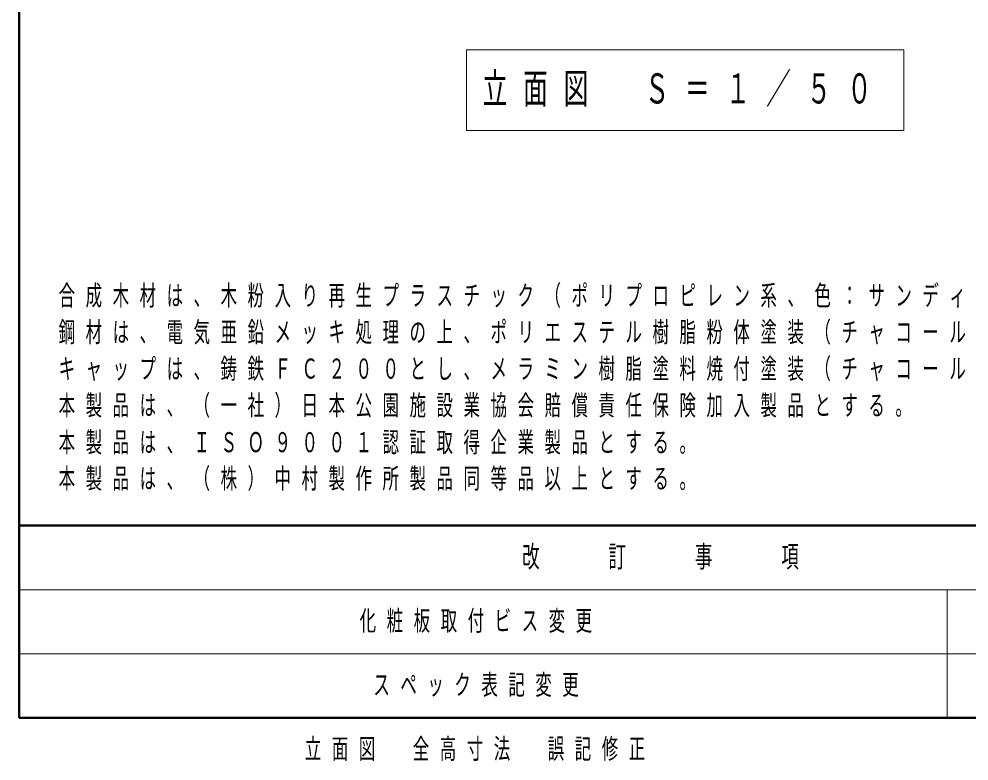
# Model space of a CAD drawing. Units: millimetres on the paper. Extents: x -385 to 0, y -5 to 267.
# Drawn here: x -385 to -281.1, y -4.7 to 76.4 of the extents above; entities that cross this region are included whole.
import ezdxf

# ---------------------------------------------------------------- set-up
doc = ezdxf.new("R2010")
doc.units = ezdxf.units.MM
doc.layers.add('LY_1', color=131, linetype='Continuous', lineweight=25)
doc.layers.add('LY_4', color=7, linetype='Continuous', lineweight=13)
doc.styles.add('ＭＳ ゴシック', font='')
doc.styles.get('ＭＳ ゴシック').set_extended_font_data('MS Gothic')

msp = doc.modelspace()

# ---------------------------------------------------------------- linework, layer by layer
at = {"layer": 'LY_1', "color": 7, "lineweight": 13}
for p, q in [((-336.067, 72.998), (-336.067, 64.198)), ((-288.267, 72.998), (-336.067, 72.998)), ((-288.267, 64.198), (-288.267, 72.998)), ((-336.067, 64.198), (-288.267, 64.198))]:
    msp.add_line(p, q, dxfattribs=at)
at = {"layer": 'LY_4', "lineweight": 50}
for p, q in [((-385, 267), (-385, 0)), ((-385, 21), (0, 21)), ((-385, 0), (0, 0))]:
    msp.add_line(p, q, dxfattribs=at)
at = {"layer": 'LY_4'}
for p, q in [((-385, 14), (-243.5, 14)), ((-283.5, 14), (-283.5, 0)), ((-385, 7), (-243.5, 7))]:
    msp.add_line(p, q, dxfattribs=at)

# ---------------------------------------------------------------- texts
at = {"layer": 'LY_1', "color": 7, "style": 'ＭＳ ゴシック'}
for s, insert, char_height, attachment_point in [('\\T1.64;\\W0.6;立面図\u3000Ｓ＝１／５０', (-312.167, 68.598), 3.299, 5), ('\\T1.64;\\W0.6;合成木材は、木粉入り再生プラスチック（ポリプロピレン系、色：サンディ－ブラウン）とし、「再生有機系建材認定基準」適合品とする。', (-380.668, 44.781), 2.199, 7), ('\\T1.64;\\W0.6;鋼材は、電気亜鉛メッキ処理の上、ポリエステル樹脂粉体塗装（チャコールグレー）仕上げとする。', (-380.668, 40.781), 2.199, 7), ('\\T1.64;\\W0.6;キャップは、鋳鉄ＦＣ２００とし、メラミン樹脂塗料焼付塗装（チャコールグレー）仕上げとする。', (-380.668, 36.781), 2.199, 7), ('\\T1.64;\\W0.6;本製品は、（一社）日本公園施設業協会賠償責任保険加入製品とする。', (-380.668, 32.781), 2.199, 7), ('\\T1.64;\\W0.6;本製品は、ＩＳＯ９００１認証取得企業製品とする。', (-380.668, 28.781), 2.199, 7), ('\\T1.64;\\W0.6;本製品は、（株）中村製作所製品同等品以上とする。', (-380.668, 24.781), 2.199, 7), ('\\T1.64;\\W0.6;化粧板取付ビス変更', (-347.75, 10.5), 2.199, 4), ('\\T1.64;\\W0.6;スペック表記変更', (-346.25, 3.5), 2.199, 4), ('\\T1.64;\\W0.6;立面図\u3000全高寸法\u3000誤記修正', (-353.75, -3.5), 2.199, 4)]:
    msp.add_mtext(s, dxfattribs=dict(at, insert=insert, char_height=char_height, attachment_point=attachment_point))
at = {"layer": 'LY_4', "color": 4, "insert": (-314.25, 17.5), "char_height": 2.346, "attachment_point": 5, "style": 'ＭＳ ゴシック'}
msp.add_mtext('\\T1.64;\\W0.6;改\u3000\u3000訂\u3000\u3000事\u3000\u3000項', dxfattribs=at)

doc.saveas('drawing.dxf')
